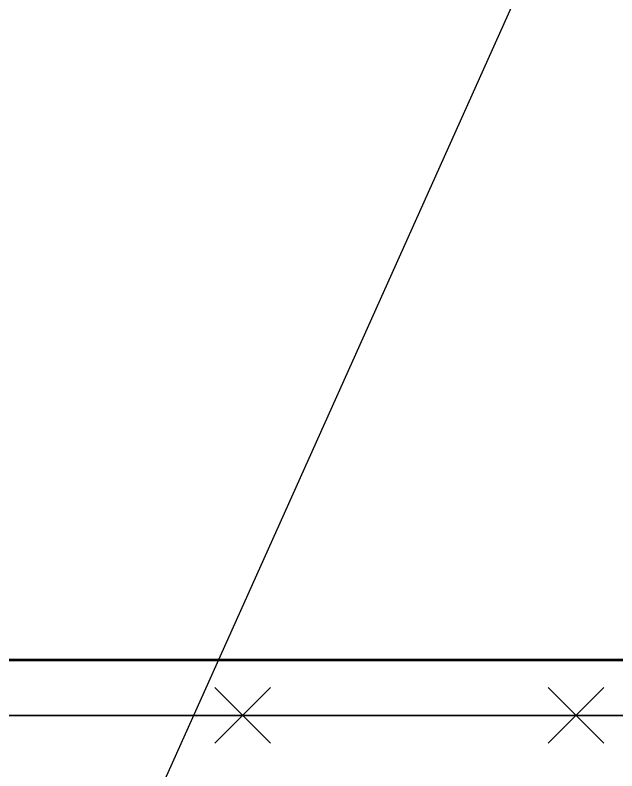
# Model space of a CAD drawing. Header units: inches. Extents: x -71 to 17.9, y 225.4 to 309.4.
# Drawn here: x -27.26 to -16.42, y 282.17 to 295.77 of the extents above; entities that cross this region are included whole.
import ezdxf

# ---------------------------------------------------------------- set-up
doc = ezdxf.new("R2010")
doc.units = ezdxf.units.IN
doc.header["$MEASUREMENT"] = 0
for name, color, linetype, lineweight in [('A4 medium', 7, 'Continuous', 35), ('A5 heavy', 5, 'Continuous', 53), ('DIM', 3, 'Continuous', 13)]:
    doc.layers.add(name, color=color, linetype=linetype, lineweight=lineweight)
doc.styles.add('ARCTEXT', font='arctext.shx', dxfattribs={"width": 0.85})
doc.dimstyles.new('ARCTEXT1-4', dxfattribs={"dimtxt": 4, "dimasz": 2, "dimexe": 2, "dimexo": 2, "dimgap": 2, "dimtad": 1, "dimdec": 4, "dimzin": 3, "dimdsep": 46, "dimlunit": 4, "dimtxsty": 'ARCTEXT', "dimblk": 'ARCHTICK', "dimcen": 2, "dimaunit": 1, "dimadec": 0, "dimazin": 0, "dimtfac": 1, "dimtdec": 4, "dimtmove": 2, "dimatfit": 3, "dimldrblk": 'arrow', "dimfxl": 0, "dimtolj": 1, "dimtzin": 0, "dimarcsym": 0})

# ---------------------------------------------------------------- blocks, each defined once
blk = doc.blocks.new('_ArchTick')
at = {"color": 0, "linetype": 'ByBlock', "const_width": 0.15}
blk.add_lwpolyline([(-0.5, -0.5), (0.5, 0.5)], dxfattribs=at)
blk = doc.blocks.new('arrow')
at = {"layer": 'DIM'}
blk.add_hatch(color=253, dxfattribs=at).paths.add_polyline_path([(-2, 0.5), (-2, -0.5), (0, 0)])
at = {"layer": 'DIM', "lineweight": 9}
for points in [[(-2, 0.983), (-2, 0.5), (-2.469, 0.617)], [(0.374, 0.094), (0, 0)], [(0.374, -0.094), (0, 0)], [(-2, -0.983), (-2, -0.5), (-2.469, -0.617)]]:
    blk.add_lwpolyline(points, dxfattribs=at)
at = {"layer": 'DIM', "lineweight": 15}
blk.add_lwpolyline([(0, 0), (-2, -0.5), (-2, 0.5), (0, 0)], dxfattribs=at)

msp = doc.modelspace()

# ---------------------------------------------------------------- linework, layer by layer
at = {"layer": 'A4 medium', "ltscale": 0.15}
for p, q in [((-23.662, 283.67), (-22.662, 282.67)), ((-22.662, 283.67), (-23.662, 282.67)), ((-17.662, 283.67), (-16.662, 282.67)), ((-16.662, 283.67), (-17.662, 282.67)), ((-23.162, 283.17), (-29.162, 283.17)), ((-17.162, 283.17), (-23.162, 283.17)), ((-11.162, 283.17), (-17.162, 283.17))]:
    msp.add_line(p, q, dxfattribs=at)
at = {"layer": 'A5 heavy', "ltscale": 0.15}
msp.add_line((-33.988, 284.17), (14.267, 284.17), dxfattribs=at)

# ---------------------------------------------------------------- leaders
at = {"layer": 'DIM'}
msp.add_leader([(-26.738, 277.17), (-13.331, 307.038), (-6.234, 307.038)], dimstyle='ARCTEXT1-4', override={"dimasz": 0.5, "dimtad": 0}, dxfattribs=at)

doc.saveas('drawing.dxf')
